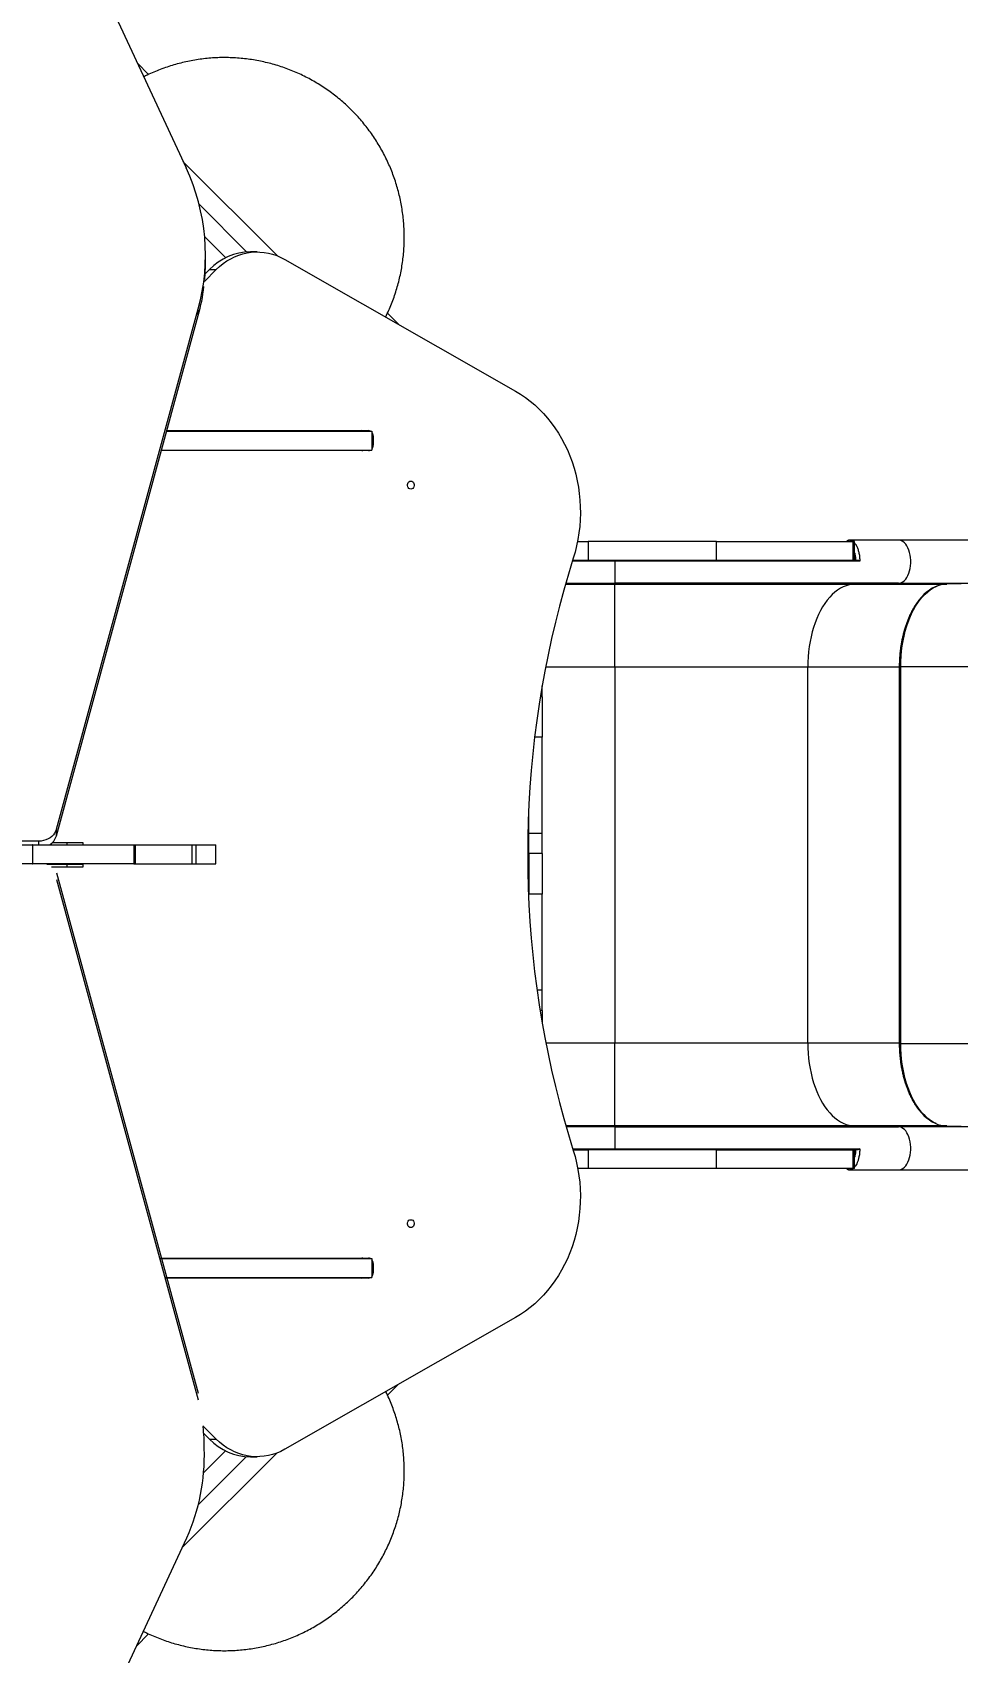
# Model space of a CAD drawing. Header units: millimetres. Extents: x -7083 to 7374, y -8368 to 7509.
# Drawn here: x 2809 to 3839, y -240 to 1563 of the extents above; entities that cross this region are included whole.
import ezdxf

# ---------------------------------------------------------------- set-up
doc = ezdxf.new("R2010")
doc.units = ezdxf.units.MM
for name, color, linetype in [('DIKOM_ОБЪЕКТ', 7, 'Continuous'), ('DIKOM_РАЗМЕР_ЗОНА', 7, 'Continuous'), ('DIKOM_РАЗМЕР_ОБЪЕКТА', 7, 'Continuous')]:
    doc.layers.add(name, color=color, linetype=linetype)
doc.styles.add('style1', font='arial.ttf', dxfattribs={"width": 0.8})
doc.dimstyles.new('1-50', dxfattribs={"dimtxt": 300, "dimasz": 200, "dimexe": 100, "dimexo": 0, "dimgap": 100, "dimtad": 1, "dimtxsty": 'style1', "dimcen": 200, "dimclrd": 7, "dimclre": 7, "dimclrt": 7, "dimadec": 1, "dimazin": 2, "dimtfac": 1, "dimtmove": 0, "dimatfit": 2, "dimfxl": 0, "dimlwd": 25, "dimlwe": 18, "dimarcsym": 0})

# ---------------------------------------------------------------- blocks, each defined once
blk = doc.blocks.new('*D10')
at = {"layer": 'Defpoints', "color": 0, "transparency": 16777216}
for p in [(-5583.4, 648), (4593.5, 648.9), (4593.5, -5902.5)]:
    blk.add_point(p, dxfattribs=at)
at = {"layer": 'DIKOM_РАЗМЕР_ОБЪЕКТА', "color": 7, "lineweight": 18, "transparency": 16777216}
for p, q in [((-5583.4, 648), (-5583.4, -6002.5)), ((4593.5, 648.9), (4593.5, -6002.5))]:
    blk.add_line(p, q, dxfattribs=at)
at = {"layer": 'DIKOM_РАЗМЕР_ОБЪЕКТА', "color": 7, "lineweight": 25, "transparency": 16777216}
blk.add_line((-5383.4, -5902.5), (4393.5, -5902.5), dxfattribs=at)
at = {"layer": 'DIKOM_РАЗМЕР_ОБЪЕКТА', "color": 7, "transparency": 16777216}
for points in [[(-5383.4, -5869.2), (-5383.4, -5935.9), (-5583.4, -5902.5)], [(4393.5, -5869.2), (4393.5, -5935.9), (4593.5, -5902.5)]]:
    blk.add_solid(points, dxfattribs=at)
at = {"layer": 'DIKOM_РАЗМЕР_ОБЪЕКТА', "color": 7, "transparency": 16777216, "insert": (-226.1, -5649.4), "char_height": 300, "attachment_point": 5, "style": 'style1'}
blk.add_mtext('10150', dxfattribs=at)
blk = doc.blocks.new('*D11')
at = {"layer": 'Defpoints', "color": 0, "transparency": 16777216}
for p in [(-321.7, 5509.1), (-348.7, -4811.5), (5568.6, -4811.5)]:
    blk.add_point(p, dxfattribs=at)
at = {"layer": 'DIKOM_РАЗМЕР_ОБЪЕКТА', "color": 7, "lineweight": 18, "transparency": 16777216}
for p, q in [((-321.7, 5509.1), (5668.6, 5509.1)), ((-348.7, -4811.5), (5668.6, -4811.5))]:
    blk.add_line(p, q, dxfattribs=at)
at = {"layer": 'DIKOM_РАЗМЕР_ОБЪЕКТА', "color": 7, "lineweight": 25, "transparency": 16777216}
blk.add_line((5568.6, 5309.1), (5568.6, -4611.5), dxfattribs=at)
at = {"layer": 'DIKOM_РАЗМЕР_ОБЪЕКТА', "color": 7, "transparency": 16777216}
for points in [[(5535.2, 5309.1), (5601.9, 5309.1), (5568.6, 5509.1)], [(5535.2, -4611.5), (5601.9, -4611.5), (5568.6, -4811.5)]]:
    blk.add_solid(points, dxfattribs=at)
at = {"layer": 'DIKOM_РАЗМЕР_ОБЪЕКТА', "color": 7, "transparency": 16777216, "insert": (5315.3, 775.2), "char_height": 300, "attachment_point": 5, "rotation": 90, "style": 'style1'}
blk.add_mtext('10300', dxfattribs=at)
blk = doc.blocks.new('*D12')
at = {"layer": 'Defpoints', "color": 0, "transparency": 16777216}
for p in [(-621.7, 7509.1), (-373.6, -6811.5), (7273.9, -6811.5)]:
    blk.add_point(p, dxfattribs=at)
at = {"layer": 'DIKOM_РАЗМЕР_ЗОНА', "color": 7, "lineweight": 18, "transparency": 16777216}
for p, q in [((-621.7, 7509.1), (7373.9, 7509.1)), ((-373.6, -6811.5), (7373.9, -6811.5))]:
    blk.add_line(p, q, dxfattribs=at)
at = {"layer": 'DIKOM_РАЗМЕР_ЗОНА', "color": 7, "lineweight": 25, "transparency": 16777216}
blk.add_line((7273.9, 7309.1), (7273.9, -6611.5), dxfattribs=at)
at = {"layer": 'DIKOM_РАЗМЕР_ЗОНА', "color": 7, "transparency": 16777216}
for points in [[(7240.6, 7309.1), (7307.2, 7309.1), (7273.9, 7509.1)], [(7240.6, -6611.5), (7307.2, -6611.5), (7273.9, -6811.5)]]:
    blk.add_solid(points, dxfattribs=at)
at = {"layer": 'DIKOM_РАЗМЕР_ЗОНА', "color": 7, "transparency": 16777216, "insert": (7020.6, 1288.3), "char_height": 300, "attachment_point": 5, "rotation": 90, "style": 'style1'}
blk.add_mtext('14300', dxfattribs=at)
blk = doc.blocks.new('*D13')
at = {"layer": 'Defpoints', "color": 0, "transparency": 16777216}
for p in [(6593.5, 996.2), (-7083.4, 648), (6593.5, -8268.3)]:
    blk.add_point(p, dxfattribs=at)
at = {"layer": 'DIKOM_РАЗМЕР_ЗОНА', "color": 7, "lineweight": 18, "transparency": 16777216}
for p, q in [((6593.5, 996.2), (6593.5, -8368.3)), ((-7083.4, 648), (-7083.4, -8368.3))]:
    blk.add_line(p, q, dxfattribs=at)
at = {"layer": 'DIKOM_РАЗМЕР_ЗОНА', "color": 7, "lineweight": 25, "transparency": 16777216}
blk.add_line((-6883.4, -8268.3), (6393.5, -8268.3), dxfattribs=at)
at = {"layer": 'DIKOM_РАЗМЕР_ЗОНА', "color": 7, "transparency": 16777216}
for points in [[(-6883.4, -8235), (-6883.4, -8301.6), (-7083.4, -8268.3)], [(6393.5, -8235), (6393.5, -8301.6), (6593.5, -8268.3)]]:
    blk.add_solid(points, dxfattribs=at)
at = {"layer": 'DIKOM_РАЗМЕР_ЗОНА', "color": 7, "transparency": 16777216, "insert": (322.1, -8015), "char_height": 300, "attachment_point": 5, "style": 'style1'}
blk.add_mtext('13650', dxfattribs=at)

msp = doc.modelspace()

# ---------------------------------------------------------------- linework, layer by layer
at = {"layer": 'DIKOM_ОБЪЕКТ', "color": 7, "linetype": 'Continuous', "lineweight": 15}
for p, q in [((2887.874, 1610.249), (2979.977, 1411.876)), ((2938.37, 1516), (2925.794, 1528.576)), ((2976.581, 1419.19), (3081.795, 1313.975)), ((2994.401, 1371.672), (3047.775, 1318.298)), ((3000.684, 1335.69), (3024.366, 1312.008)), ((3059.035, 1318.416), (3051.535, 1318.416)), ((3000.451, 1285.661), (3013.679, 1298.89)), ((3001.225, 1293.936), (3006.179, 1298.89)), ((3001.629, 1306.98), (3001.644, 1314.48)), ((3006.179, 1298.89), (3013.679, 1298.89)), ((3089.737, 1310.132), (3346.485, 1163.576)), ((2835.649, 668.476), (2993.6, 1247.721)), ((2835.663, 675.976), (2993.615, 1255.221)), ((2993.6, 1247.721), (2993.615, 1255.221)), ((3216.725, 1237.645), (3204.093, 1250.277)), ((2958.488, 1118.956), (3186.842, 1118.956)), ((2958.679, 1119.656), (3182.945, 1119.656)), ((3186.842, 1118.956), (3186.842, 1097.956)), ((3186.842, 1113.656), (3188.141, 1113.656)), ((3186.842, 1103.256), (3188.141, 1103.256)), ((3188.141, 1113.656), (3188.141, 1103.256)), ((3182.945, 1097.256), (2952.571, 1097.256)), ((2952.762, 1097.956), (3186.842, 1097.956)), ((3415.655, 996.19), (3427.439, 996.19)), ((3427.439, 996.19), (3427.439, 975.19)), ((3570.189, 996.19), (3427.439, 996.19)), ((3570.189, 975.19), (3570.189, 996.19)), ((3570.189, 996.19), (3722.049, 996.19)), ((3718.45, 997.69), (3717.885, 997.69)), ((3722.049, 996.19), (3722.049, 975.19)), ((3723.949, 996.19), (3722.049, 996.19)), ((3723.949, 975.19), (3723.949, 996.19)), ((3866.913, 997.69), (3772.711, 997.69)), ((3457.243, 974.212), (3409.852, 974.212)), ((3427.439, 975.19), (3410.16, 975.19)), ((3570.189, 975.19), (3427.439, 975.19)), ((3457.243, 975.19), (3457.243, 974.212)), ((3457.243, 974.212), (3457.243, 949.69)), ((3729.733, 974.212), (3457.243, 974.212)), ((3722.049, 975.19), (3570.189, 975.19)), ((3723.949, 975.19), (3722.049, 975.19)), ((3727.171, 975.19), (3724.284, 975.19)), ((3402.186, 948.689), (3457.243, 948.689)), ((3402.473, 949.69), (3457.243, 949.69)), ((3772.711, 949.69), (3457.243, 949.69)), ((3457.243, 949.69), (3457.243, 948.689)), ((3457.243, 948.689), (3724.53, 948.689)), ((3457.243, 856.19), (3457.243, 948.689)), ((3724.53, 948.689), (3772.711, 949.69)), ((3724.53, 948.689), (3826.576, 948.689)), ((3772.711, 949.69), (3874.756, 949.69)), ((3815.515, 946.541), (3815.7, 946.62)), ((3874.756, 949.69), (3826.576, 948.689)), ((3457.243, 856.19), (3380.052, 856.19)), ((3671.761, 856.19), (3457.243, 856.19)), ((3457.243, 856.19), (3457.243, 438.19)), ((3773.807, 856.19), (3671.761, 856.19)), ((3671.761, 438.19), (3671.761, 856.19)), ((3773.807, 438.19), (3773.807, 856.19)), ((3774.02, 856.19), (3773.807, 856.19)), ((3774.02, 438.19), (3774.02, 856.19)), ((3774.566, 857.189), (3774.036, 857.189)), ((3775.314, 857.189), (3774.566, 857.189)), ((3774.566, 857.189), (3774.566, 437.192)), ((3775.314, 857.189), (3930.613, 857.189)), ((3775.314, 437.192), (3775.314, 857.189)), ((3376.288, 823.402), (3376.288, 835.639)), ((3376.288, 823.385), (3374.237, 823.385)), ((3376.288, 823.402), (3374.24, 823.402)), ((3376.288, 823.385), (3376.288, 823.402)), ((3376.288, 823.385), (3376.288, 778.385)), ((3376.288, 778.385), (3367.925, 778.385)), ((3376.288, 671.318), (3376.288, 778.385)), ((3361.288, 671.318), (3361.288, 697.206)), ((2835.649, 668.476), (2835.663, 675.976)), ((3361.288, 671.318), (3360.437, 671.318)), ((3376.288, 671.318), (3361.288, 671.318)), ((3361.288, 648.818), (3361.288, 671.318)), ((3376.288, 648.818), (3376.288, 671.318)), ((2816.18, 662.645), (1856.687, 663.875)), ((2436.246, 658.456), (2809.115, 658.456)), ((2809.115, 658.456), (2809.115, 637.456)), ((2809.559, 658.456), (2809.115, 658.456)), ((2809.559, 637.456), (2809.559, 658.456)), ((2809.559, 658.456), (2921.728, 658.456)), ((2816.172, 658.456), (2816.18, 662.645)), ((2847.617, 660.956), (2831.137, 660.956)), ((2865.596, 660.956), (2847.617, 660.956)), ((2847.617, 658.456), (2847.617, 660.956)), ((2865.596, 658.456), (2865.596, 660.956)), ((2921.728, 658.456), (2921.728, 637.456)), ((2921.728, 658.456), (2923.2, 658.456)), ((2923.2, 658.456), (2923.2, 637.456)), ((2923.2, 658.456), (2986.369, 658.456)), ((2986.369, 658.456), (2986.369, 637.456)), ((2986.369, 658.456), (2991.023, 658.456)), ((2991.023, 658.456), (2991.023, 637.456)), ((2991.023, 658.456), (3013.192, 658.456)), ((3013.192, 637.456), (3013.192, 658.456)), ((2809.115, 637.456), (2436.246, 637.456)), ((2809.115, 637.456), (2809.559, 637.456)), ((2921.728, 637.456), (2809.559, 637.456)), ((2825.009, 636.956), (2847.617, 636.956)), ((2830.138, 633.956), (2847.617, 633.956)), ((2847.617, 633.956), (2847.617, 636.956)), ((2847.617, 636.956), (2865.597, 636.956)), ((2847.617, 633.956), (2865.597, 633.956)), ((2865.597, 633.956), (2865.597, 636.956)), ((2921.728, 637.456), (2923.2, 637.456)), ((2923.2, 637.456), (2986.369, 637.456)), ((2986.369, 637.456), (2991.023, 637.456)), ((2991.023, 637.456), (3013.192, 637.456)), ((3361.288, 648.818), (3360.19, 648.818)), ((3376.288, 648.818), (3361.288, 648.818)), ((3361.288, 648.818), (3361.288, 603.818)), ((3376.288, 648.818), (3376.288, 603.818)), ((2835.649, 627.437), (2993.6, 48.191)), ((2835.663, 619.937), (2993.615, 40.691)), ((3361.288, 603.818), (3361.072, 603.818)), ((3376.288, 603.818), (3361.288, 603.818)), ((3361.288, 598.707), (3361.288, 603.818)), ((3376.288, 496.697), (3376.288, 603.818)), ((3376.288, 496.697), (3370.61, 496.697)), ((3376.288, 474.197), (3376.288, 496.697)), ((3376.288, 474.197), (3373.969, 474.197)), ((3376.288, 474.197), (3376.288, 460.274)), ((3380.35, 438.19), (3457.243, 438.19)), ((3457.243, 345.692), (3457.243, 438.19)), ((3457.243, 438.19), (3671.761, 438.19)), ((3671.761, 438.19), (3773.807, 438.19)), ((3773.807, 438.19), (3774.02, 438.19)), ((3774.028, 437.192), (3774.566, 437.192)), ((3774.566, 437.192), (3775.314, 437.192)), ((3930.613, 437.192), (3775.314, 437.192)), ((3457.243, 345.692), (3402.627, 345.692)), ((3457.243, 344.69), (3402.916, 344.69)), ((3457.243, 345.692), (3457.243, 344.69)), ((3724.53, 345.692), (3457.243, 345.692)), ((3457.243, 344.69), (3457.243, 320.168)), ((3457.243, 344.69), (3772.711, 344.69)), ((3772.711, 344.69), (3724.53, 345.692)), ((3826.576, 345.692), (3724.53, 345.692)), ((3874.756, 344.69), (3772.711, 344.69)), ((3826.576, 345.692), (3874.756, 344.69)), ((3410.335, 320.168), (3457.243, 320.168)), ((3410.645, 319.19), (3427.439, 319.19)), ((3427.439, 319.19), (3427.439, 298.19)), ((3570.189, 319.19), (3427.439, 319.19)), ((3457.243, 320.168), (3729.733, 320.168)), ((3457.243, 320.168), (3457.243, 319.19)), ((3570.189, 298.19), (3570.189, 319.19)), ((3570.189, 319.19), (3722.049, 319.19)), ((3722.049, 319.19), (3722.049, 298.19)), ((3723.949, 319.19), (3722.049, 319.19)), ((3723.949, 298.19), (3723.949, 319.19)), ((3727.171, 319.19), (3724.284, 319.19)), ((3427.439, 298.19), (3415.946, 298.19)), ((3570.189, 298.19), (3427.439, 298.19)), ((3722.049, 298.19), (3570.189, 298.19)), ((3717.885, 296.69), (3718.45, 296.69)), ((3723.949, 298.19), (3722.049, 298.19)), ((3772.711, 296.69), (3866.913, 296.69)), ((2951.148, 198.656), (3182.945, 198.656)), ((2951.337, 197.956), (3186.842, 197.956)), ((3186.842, 197.956), (3186.842, 176.956)), ((3186.842, 192.656), (3188.141, 192.656)), ((3186.842, 182.256), (3188.141, 182.256)), ((3188.141, 192.656), (3188.141, 182.256)), ((2957.006, 176.956), (3186.842, 176.956)), ((3182.945, 176.256), (2957.195, 176.256)), ((3346.485, 132.337), (3089.737, -14.218)), ((3204.098, 46.108), (3215.637, 57.648)), ((3013.679, -2.976), (2998.805, 11.897)), ((3006.179, -2.976), (2999.683, 3.519)), ((3024.054, -15.94), (2999.49, -40.504)), ((3000.339, -20.519), (3000.324, -13.019)), ((3006.179, -2.976), (3013.679, -2.976)), ((3081.025, -18.366), (2976.215, -123.175)), ((3047.337, -22.355), (2993.477, -76.215)), ((3051.535, -22.502), (3059.035, -22.502)), ((2885.833, -316.599), (2978.423, -118.45)), ((2924.816, -233.174), (2938.375, -219.615))]:
    msp.add_line(p, q, dxfattribs=at)
at = {"layer": 'DIKOM_ОБЪЕКТ', "color": 7, "linetype": 'Continuous', "lineweight": 15, "flags": 128}
for points in [[(3013.679, 1298.89), (3017.397, 1302.356), (3021.314, 1305.519), (3025.409, 1308.362), (3029.665, 1310.872), (3034.061, 1313.037), (3038.575, 1314.848), (3043.187, 1316.295), (3047.874, 1317.371), (3052.614, 1318.071), (3057.385, 1318.393), (3062.163, 1318.334), (3066.927, 1317.895), (3071.653, 1317.078), (3076.319, 1315.886), (3080.903, 1314.326), (3085.383, 1312.405), (3089.737, 1310.132)], [(3346.485, 1163.576), (3352.094, 1160.175), (3357.553, 1156.463), (3362.849, 1152.447), (3367.969, 1148.138), (3372.901, 1143.546), (3377.633, 1138.682), (3382.154, 1133.557), (3386.454, 1128.184), (3390.521, 1122.575), (3394.347, 1116.743), (3397.922, 1110.704), (3401.237, 1104.47), (3404.286, 1098.057), (3407.06, 1091.48), (3409.553, 1084.754), (3411.759, 1077.896), (3413.673, 1070.923), (3415.29, 1063.849), (3416.607, 1056.693), (3417.619, 1049.472), (3418.326, 1042.202), (3418.725, 1034.901), (3418.815, 1027.586), (3418.596, 1020.275), (3418.069, 1012.984), (3417.235, 1005.732), (3416.095, 998.536), (3414.653, 991.413), (3412.912, 984.379), (3410.875, 977.451)], [(3230.144, 1054.556), (3229.07, 1054.735), (3228.084, 1055.255), (3227.264, 1056.075), (3226.678, 1057.128), (3226.372, 1058.33), (3226.372, 1059.582), (3226.678, 1060.784), (3227.264, 1061.838), (3228.084, 1062.658), (3229.07, 1063.178), (3230.144, 1063.356), (3231.217, 1063.178), (3232.204, 1062.658), (3233.023, 1061.838), (3233.61, 1060.784), (3233.915, 1059.582), (3233.915, 1058.33), (3233.61, 1057.128), (3233.023, 1056.075), (3232.204, 1055.255), (3231.217, 1054.735), (3230.144, 1054.556)], [(3772.711, 949.69), (3774.436, 949.879), (3776.134, 950.444), (3777.778, 951.376), (3779.342, 952.659), (3780.802, 954.274), (3782.134, 956.195), (3783.317, 958.392), (3784.333, 960.83), (3785.166, 963.471), (3785.803, 966.274), (3786.233, 969.193), (3786.449, 972.183), (3786.449, 975.197), (3786.233, 978.187), (3785.803, 981.107), (3785.166, 983.909), (3784.333, 986.55), (3783.317, 988.988), (3782.134, 991.185), (3780.802, 993.107), (3779.342, 994.722), (3777.778, 996.005), (3776.134, 996.936), (3774.436, 997.501), (3772.711, 997.69)], [(3410.875, 977.451), (3405.451, 959.845), (3400.325, 942.119), (3395.499, 924.282), (3390.977, 906.339), (3386.759, 888.297), (3382.846, 870.164), (3379.242, 851.945), (3375.946, 833.65), (3372.96, 815.283), (3370.285, 796.852), (3367.923, 778.365), (3365.874, 759.828), (3364.138, 741.248), (3362.718, 722.632), (3361.612, 703.988), (3360.822, 685.323), (3360.348, 666.643), (3360.19, 647.957), (3360.348, 629.27), (3360.822, 610.591), (3361.612, 591.925), (3362.718, 573.281), (3364.138, 554.666), (3365.874, 536.086), (3367.923, 517.549), (3370.285, 499.061), (3372.96, 480.631), (3375.946, 462.264), (3379.242, 443.968), (3382.846, 425.75), (3386.759, 407.617), (3390.977, 389.575), (3395.499, 371.632), (3400.325, 353.794), (3405.451, 336.069), (3410.875, 318.462)], [(3724.53, 948.689), (3721.211, 948.476), (3717.906, 947.902), (3714.627, 946.968), (3711.389, 945.679), (3708.204, 944.038), (3705.083, 942.054), (3702.04, 939.733), (3699.086, 937.084), (3696.233, 934.119), (3693.492, 930.848), (3690.874, 927.284), (3688.389, 923.442), (3686.047, 919.336), (3683.856, 914.982), (3681.826, 910.398), (3679.965, 905.602), (3678.28, 900.612), (3676.776, 895.448), (3675.462, 890.13), (3674.34, 884.679), (3673.417, 879.117), (3672.694, 873.464), (3672.177, 867.744), (3671.865, 861.978), (3671.761, 856.19)], [(3775.314, 857.189), (3775.417, 862.943), (3775.726, 868.676), (3776.241, 874.363), (3776.959, 879.983), (3777.877, 885.514), (3778.991, 890.934), (3780.298, 896.221), (3781.792, 901.356), (3783.468, 906.318), (3785.318, 911.087), (3787.335, 915.646), (3789.513, 919.975), (3791.841, 924.058), (3794.311, 927.88), (3796.913, 931.425), (3799.638, 934.678), (3802.474, 937.629), (3805.41, 940.264), (3808.435, 942.574), (3811.537, 944.549), (3814.704, 946.183), (3815.515, 946.541)], [(3826.576, 948.689), (3823.256, 948.476), (3819.951, 947.902), (3816.673, 946.968), (3813.435, 945.679), (3810.249, 944.038), (3807.129, 942.054), (3804.086, 939.733), (3801.132, 937.084), (3798.279, 934.119), (3795.59, 930.914)], [(3795.59, 930.914), (3795.538, 930.848), (3792.92, 927.284), (3790.435, 923.442), (3788.092, 919.336), (3785.902, 914.982), (3783.872, 910.398), (3782.011, 905.602), (3780.325, 900.612), (3778.822, 895.448), (3777.507, 890.13), (3776.386, 884.679), (3775.462, 879.117), (3774.74, 873.464), (3774.222, 867.744), (3773.911, 861.978), (3773.807, 856.19)], [(3791.591, 924.996), (3791.146, 924.271), (3788.811, 920.175), (3786.626, 915.832), (3784.602, 911.259), (3782.746, 906.474), (3781.066, 901.497), (3779.567, 896.346), (3778.256, 891.041), (3777.138, 885.604), (3776.217, 880.056), (3775.497, 874.418), (3774.981, 868.712), (3774.67, 862.962), (3774.566, 857.189)], [(2835.663, 675.976), (2834.875, 673.76), (2833.752, 671.656), (2832.314, 669.7), (2830.587, 667.929), (2828.603, 666.373), (2826.396, 665.061), (2824.006, 664.016), (2821.476, 663.257), (2818.852, 662.797), (2816.18, 662.645)], [(3671.761, 438.19), (3671.865, 432.402), (3672.177, 426.637), (3672.694, 420.916), (3673.417, 415.264), (3674.34, 409.701), (3675.462, 404.25), (3676.776, 398.932), (3678.28, 393.768), (3679.965, 388.778), (3681.826, 383.982), (3683.856, 379.398), (3686.047, 375.045), (3688.389, 370.939), (3690.874, 367.097), (3693.492, 363.533), (3696.233, 360.262), (3699.086, 357.296), (3702.04, 354.648), (3705.083, 352.326), (3708.204, 350.342), (3711.389, 348.702), (3714.627, 347.412), (3717.906, 346.478), (3721.211, 345.904), (3724.53, 345.692)], [(3773.807, 438.19), (3773.911, 432.402), (3774.222, 426.637), (3774.74, 420.916), (3775.462, 415.264), (3776.386, 409.701), (3777.507, 404.25), (3778.822, 398.932), (3780.325, 393.768), (3782.011, 388.778), (3783.872, 383.982), (3785.902, 379.398), (3788.092, 375.045), (3790.435, 370.939), (3792.3, 368.011)], [(3774.566, 437.192), (3774.67, 431.419), (3774.981, 425.668), (3775.497, 419.963), (3776.217, 414.325), (3777.138, 408.776), (3778.256, 403.339), (3779.567, 398.035), (3781.066, 392.884), (3782.746, 387.906), (3784.602, 383.121), (3786.626, 378.549), (3788.811, 374.205), (3791.146, 370.109), (3792.137, 368.518)], [(3814.589, 348.25), (3811.537, 349.831), (3808.435, 351.806), (3805.41, 354.116), (3802.474, 356.752), (3799.638, 359.702), (3796.913, 362.956), (3794.311, 366.5), (3791.841, 370.322), (3789.513, 374.405), (3787.335, 378.735), (3785.318, 383.293), (3783.468, 388.062), (3781.792, 393.024), (3780.298, 398.159), (3778.991, 403.447), (3777.877, 408.866), (3776.959, 414.397), (3776.241, 420.017), (3775.726, 425.705), (3775.417, 431.437), (3775.314, 437.192)], [(3792.3, 368.011), (3792.92, 367.097), (3795.538, 363.533), (3798.279, 360.262), (3801.132, 357.296), (3804.086, 354.648), (3807.129, 352.326), (3810.249, 350.342), (3813.435, 348.702), (3816.673, 347.412), (3819.951, 346.478), (3823.256, 345.904), (3826.576, 345.692)], [(3772.711, 296.69), (3774.436, 296.879), (3776.134, 297.444), (3777.778, 298.376), (3779.342, 299.659), (3780.802, 301.274), (3782.134, 303.195), (3783.317, 305.392), (3784.333, 307.83), (3785.166, 310.471), (3785.803, 313.274), (3786.233, 316.193), (3786.449, 319.183), (3786.449, 322.197), (3786.233, 325.187), (3785.803, 328.107), (3785.166, 330.909), (3784.333, 333.55), (3783.317, 335.988), (3782.134, 338.185), (3780.802, 340.107), (3779.342, 341.722), (3777.778, 343.005), (3776.134, 343.936), (3774.436, 344.501), (3772.711, 344.69)], [(3410.875, 318.462), (3412.912, 311.535), (3414.653, 304.501), (3416.095, 297.377), (3417.235, 290.181), (3418.069, 282.929), (3418.596, 275.639), (3418.815, 268.328), (3418.725, 261.013), (3418.326, 253.712), (3417.619, 246.442), (3416.607, 239.22), (3415.29, 232.064), (3413.673, 224.991), (3411.759, 218.017), (3409.553, 211.159), (3407.06, 204.434), (3404.286, 197.857), (3401.237, 191.444), (3397.922, 185.21), (3394.347, 179.17), (3390.521, 173.339), (3386.454, 167.73), (3382.154, 162.357), (3377.633, 157.232), (3372.901, 152.367), (3367.969, 147.775), (3362.849, 143.466), (3357.553, 139.451), (3352.094, 135.738), (3346.485, 132.337)], [(3230.144, 232.556), (3229.07, 232.735), (3228.084, 233.255), (3227.264, 234.075), (3226.678, 235.128), (3226.372, 236.33), (3226.372, 237.582), (3226.678, 238.784), (3227.264, 239.838), (3228.084, 240.658), (3229.07, 241.178), (3230.144, 241.356), (3231.217, 241.178), (3232.204, 240.658), (3233.023, 239.838), (3233.61, 238.784), (3233.915, 237.582), (3233.915, 236.33), (3233.61, 235.128), (3233.023, 234.075), (3232.204, 233.255), (3231.217, 232.735), (3230.144, 232.556)], [(3089.737, -14.218), (3085.383, -16.491), (3080.903, -18.413), (3076.319, -19.973), (3071.653, -21.164), (3066.927, -21.981), (3062.163, -22.421), (3057.385, -22.479), (3052.614, -22.158), (3047.874, -21.457), (3043.187, -20.381), (3038.575, -18.934), (3034.061, -17.124), (3029.665, -14.958), (3025.409, -12.448), (3021.314, -9.605), (3017.397, -6.443), (3013.679, -2.976)]]:
    msp.add_lwpolyline(points, dxfattribs=at)
at = {"layer": 'DIKOM_ОБЪЕКТ', "color": 7, "linetype": 'Continuous', "lineweight": 15}
for centre, radius, start, end in [((2773.938, 1315.017), 227.67, 344.772993, 25.178136), ((3052.165, 1254.511), 63.908, 90.564979, 136.018861), ((2776.457, 1307.425), 225.172, 354.966143, 359.886907), ((2773.564, 1307.793), 228.089, 344.729997, 353.02386), ((3175.421, 1114.984), 4.672, 58.228861, 89.70237), ((3182.921, 1114.984), 4.672, 58.228861, 89.70237), ((3181.605, 1113.714), 6.537, 359.49836, 36.750961), ((3181.605, 1103.199), 6.537, 323.249039, 0.50164), ((3175.421, 1101.928), 4.672, 270.29763, 301.771139), ((3182.921, 1101.928), 4.672, 270.29763, 301.771139), ((3221.39, 1058.956), 5.064, 351.128181, 8.871819), ((3717.838, 994.29), 3.4, 90, 146.025524), ((3717.959, 994.752), 2.939, 91.436418, 150.703343), ((3718.524, 994.752), 2.939, 91.436418, 150.703343), ((2818.845, 673.416), 17.515, 301.336868, 343.616122), ((3717.838, 300.09), 3.4, 213.974476, 270), ((3717.948, 299.61), 2.921, 209.093415, 268.766825), ((3718.513, 299.61), 2.921, 209.093415, 268.766825), ((3221.39, 236.956), 5.064, 351.128181, 8.871819), ((3175.421, 193.984), 4.672, 58.228861, 89.70237), ((3182.921, 193.984), 4.672, 58.228861, 89.70237), ((3181.605, 192.714), 6.537, 359.49836, 36.750961), ((3181.605, 182.199), 6.537, 323.249039, 0.50164), ((3175.421, 180.928), 4.672, 270.29763, 301.771139), ((3182.921, 180.928), 4.672, 270.29763, 301.771139), ((2775.03, -13.468), 225.294, 0.114205, 6.143974), ((3052.34, 41.808), 64.316, 224.133311, 269.282849), ((2770.239, -20.443), 230.1, 334.790366, 359.980962)]:
    msp.add_arc(centre, radius, start, end, dxfattribs=at)
for points, knots in [([(3202.05, 1246.022), (3202.396, 1246.699), (3203.946, 1249.735), (3206.415, 1255.269), (3209.443, 1262.613), (3212.156, 1270.083), (3214.576, 1277.653), (3216.692, 1285.314), (3218.503, 1293.054), (3220.005, 1300.859), (3221.195, 1308.719), (3222.073, 1316.62), (3222.635, 1324.549), (3222.883, 1332.495), (3222.814, 1340.445), (3222.43, 1348.385), (3221.73, 1356.304), (3220.716, 1364.19), (3219.39, 1372.028), (3217.754, 1379.808), (3215.809, 1387.517), (3213.56, 1395.142), (3211.01, 1402.672), (3208.162, 1410.095), (3205.022, 1417.399), (3201.594, 1424.572), (3197.884, 1431.603), (3193.897, 1438.482), (3189.64, 1445.196), (3185.12, 1451.737), (3180.343, 1458.092), (3175.318, 1464.253), (3170.052, 1470.209), (3164.553, 1475.951), (3158.83, 1481.47), (3152.893, 1486.757), (3146.75, 1491.805), (3140.412, 1496.604), (3133.888, 1501.148), (3127.188, 1505.429), (3120.324, 1509.44), (3113.306, 1513.175), (3106.144, 1516.629), (3098.852, 1519.795), (3091.439, 1522.669), (3083.918, 1525.246), (3076.3, 1527.523), (3068.598, 1529.494), (3060.823, 1531.159), (3052.989, 1532.513), (3045.107, 1533.554), (3037.189, 1534.282), (3029.249, 1534.695), (3021.299, 1534.791), (3013.351, 1534.572), (3005.418, 1534.037), (2997.513, 1533.187), (2989.647, 1532.024), (2981.833, 1530.549), (2974.084, 1528.764), (2966.412, 1526.673), (2958.829, 1524.278), (2951.345, 1521.587), (2943.979, 1518.586), (2937.814, 1515.837), (2934.164, 1513.979), (2932.876, 1513.323)], [0, 0, 0, 0, 0.00457121, 0.020473, 0.0363787, 0.05228696, 0.06819696, 0.08410819, 0.10002032, 0.1159331, 0.13184639, 0.14776007, 0.16367405, 0.17958827, 0.19550269, 0.21141727, 0.22733199, 0.24324681, 0.25916172, 0.27507672, 0.29099178, 0.3069069, 0.32282207, 0.33873729, 0.35465255, 0.37056784, 0.38648317, 0.40239852, 0.4183139, 0.43422931, 0.45014474, 0.46606019, 0.48197566, 0.49789116, 0.51380668, 0.52972221, 0.54563777, 0.56155335, 0.57746895, 0.59338458, 0.60930023, 0.62521591, 0.64113162, 0.65704735, 0.67296313, 0.68887894, 0.7047948, 0.72071071, 0.73662668, 0.75254271, 0.76845882, 0.78437502, 0.80029134, 0.81620778, 0.83212438, 0.84804117, 0.8639582, 0.87987553, 0.89579324, 0.91171144, 0.92763028, 0.94355, 0.95947091, 0.97539352, 0.99131862, 1, 1, 1, 1]), ([(3772.711, 997.69), (3766.856, 997.69), (3755.151, 997.69), (3737.046, 997.69), (3724.65, 997.69), (3718.45, 997.69)], [0, 0, 0, 0, 0.33341649, 0.66658351, 1, 1, 1, 1]), ([(3718.45, 997.69), (3718.894, 997.654), (3719.758, 997.583), (3721.032, 997.15), (3721.815, 996.509), (3722.204, 996.19)], [0, 0, 0, 0, 0.34666659, 0.67542919, 1, 1, 1, 1]), ([(3723.949, 994.647), (3723.957, 994.638), (3724.204, 994.369), (3724.653, 993.753), (3725.278, 992.824), (3725.836, 991.856), (3726.731, 990.104), (3727.841, 987.288), (3728.896, 983.139), (3729.571, 978.733), (3729.679, 975.707), (3729.733, 974.212)], [0, 0, 0, 0, 0.00230592, 0.07115358, 0.13624098, 0.19756789, 0.25513407, 0.44762784, 0.63593725, 0.82006154, 1, 1, 1, 1]), ([(3723.949, 983.379), (3724.022, 983.125), (3724.414, 981.785), (3724.849, 979.017), (3725.012, 976.47), (3725.094, 975.19)], [0, 0, 0, 0, 0.10380206, 0.54964348, 1, 1, 1, 1]), ([(3723.949, 981.612), (3724.107, 980.724), (3724.477, 978.657), (3724.56, 976.449), (3724.607, 975.19)], [0, 0, 0, 0, 0.42977754, 1, 1, 1, 1]), ([(3723.949, 980.455), (3723.994, 980.234), (3724.185, 979.303), (3724.345, 977.448), (3724.404, 975.831), (3724.435, 974.991)], [0, 0, 0, 0, 0.13009073, 0.54785712, 1, 1, 1, 1]), ([(3729.733, 974.212), (3729.345, 974.439), (3728.741, 974.791), (3727.837, 975.13), (3727.377, 975.172), (3727.171, 975.19)], [0, 0, 0, 0, 0.49949205, 0.77622879, 1, 1, 1, 1]), ([(3489.733, 949.512), (3489.684, 949.506), (3489.584, 949.494), (3488.808, 949.477), (3487.666, 949.464), (3486.239, 949.457), (3484.702, 949.455), (3483.224, 949.459), (3481.973, 949.469), (3481.089, 949.483), (3480.768, 949.497), (3480.707, 949.511), (3480.906, 949.525), (3481.652, 949.541), (3482.803, 949.554), (3484.227, 949.562), (3485.765, 949.564), (3487.242, 949.559), (3488.495, 949.55), (3489.375, 949.535), (3489.707, 949.522), (3489.728, 949.514), (3489.733, 949.512)], [0, 0, 0, 0, 0.05369126, 0.10738257, 0.16107241, 0.21475873, 0.26844145, 0.32212212, 0.37580321, 0.42948699, 0.48317452, 0.50000013, 0.55369132, 0.60738257, 0.66107229, 0.71475851, 0.76844126, 0.82212205, 0.87580324, 0.929487, 0.98317442, 1, 1, 1, 1]), ([(3591.126, 949.522), (3591.076, 949.516), (3590.977, 949.504), (3590.201, 949.486), (3589.059, 949.471), (3587.632, 949.46), (3586.095, 949.455), (3584.617, 949.456), (3583.366, 949.462), (3582.482, 949.475), (3582.161, 949.487), (3582.1, 949.5), (3582.298, 949.514), (3583.045, 949.532), (3584.195, 949.547), (3585.62, 949.558), (3587.158, 949.563), (3588.635, 949.563), (3589.887, 949.556), (3590.767, 949.544), (3591.1, 949.532), (3591.121, 949.524), (3591.126, 949.522)], [0, 0, 0, 0, 0.0536917, 0.1073834, 0.16107461, 0.21476305, 0.26844773, 0.3221293, 0.37580984, 0.42949186, 0.48317722, 0.50000012, 0.55369181, 0.60738351, 0.66107463, 0.71476295, 0.76844758, 0.82212924, 0.8758099, 0.92949197, 0.98317727, 1, 1, 1, 1]), ([(3687.765, 949.532), (3687.715, 949.526), (3687.615, 949.515), (3686.84, 949.496), (3685.697, 949.48), (3684.271, 949.466), (3682.733, 949.457), (3681.255, 949.454), (3680.004, 949.458), (3679.12, 949.467), (3678.799, 949.478), (3678.738, 949.49), (3678.937, 949.504), (3679.684, 949.522), (3680.834, 949.539), (3682.258, 949.552), (3683.796, 949.561), (3685.274, 949.564), (3686.526, 949.56), (3687.406, 949.551), (3687.738, 949.541), (3687.76, 949.534), (3687.765, 949.532)], [0, 0, 0, 0, 0.05369133, 0.10738263, 0.16107447, 0.21476471, 0.26845156, 0.32213473, 0.37581555, 0.42949644, 0.48317975, 0.5000001, 0.55369149, 0.60738285, 0.66107466, 0.71476479, 0.76845154, 0.82213471, 0.87581565, 0.92949664, 0.98317996, 1, 1, 1, 1]), ([(3774.02, 856.19), (3774.036, 857.99), (3774.059, 860.536), (3774.216, 864.306), (3774.406, 867.552), (3774.724, 871.406), (3775.159, 875.428), (3775.723, 879.603), (3776.422, 883.859), (3777.256, 888.15), (3778.228, 892.436), (3779.337, 896.688), (3780.579, 900.878), (3781.954, 904.983), (3783.457, 908.984), (3785.084, 912.861), (3786.831, 916.6), (3788.694, 920.185), (3790.664, 923.607), (3792.745, 926.836), (3794.467, 929.3), (3795.523, 930.61), (3795.822, 930.981)], [0, 0, 0, 0, 0.06195599, 0.08761111, 0.13010084, 0.17424912, 0.2215988, 0.27096956, 0.32188038, 0.37394778, 0.42689971, 0.48053548, 0.53470477, 0.58929338, 0.64421377, 0.69939866, 0.75479678, 0.81037002, 0.86609168, 0.92194545, 0.97792505, 1, 1, 1, 1]), ([(3792.644, 367.782), (3792.293, 368.295), (3791.202, 369.89), (3789.484, 372.79), (3787.49, 376.458), (3785.621, 380.321), (3783.875, 384.35), (3782.26, 388.537), (3780.779, 392.866), (3779.437, 397.321), (3778.239, 401.883), (3777.189, 406.531), (3776.291, 411.235), (3775.547, 415.95), (3774.965, 420.583), (3774.551, 424.904), (3774.288, 428.681), (3774.121, 432.17), (3774.034, 435.257), (3774.024, 437.326), (3774.02, 438.19)], [0, 0, 0, 0, 0.02997951, 0.09322018, 0.1564297, 0.21960302, 0.28273075, 0.34579794, 0.4087819, 0.4716482, 0.53434299, 0.59677775, 0.65879594, 0.72009121, 0.77996965, 0.83644645, 0.88420369, 0.9224955, 0.96760678, 1, 1, 1, 1]), ([(3489.733, 344.868), (3489.684, 344.862), (3489.584, 344.85), (3488.808, 344.835), (3487.666, 344.823), (3486.239, 344.817), (3484.702, 344.817), (3483.224, 344.823), (3481.973, 344.835), (3481.089, 344.85), (3480.768, 344.864), (3480.707, 344.878), (3480.906, 344.892), (3481.652, 344.907), (3482.803, 344.919), (3484.227, 344.925), (3485.765, 344.925), (3487.242, 344.919), (3488.494, 344.907), (3489.375, 344.892), (3489.707, 344.878), (3489.728, 344.87), (3489.733, 344.868)], [0, 0, 0, 0, 0.05369061, 0.10738129, 0.16107003, 0.21475509, 0.26843701, 0.32211766, 0.37579944, 0.42948429, 0.48317282, 0.49999987, 0.55369058, 0.60738135, 0.66107021, 0.71475533, 0.76843719, 0.82211771, 0.87579942, 0.92948433, 0.98317298, 1, 1, 1, 1]), ([(3591.126, 344.858), (3591.076, 344.852), (3590.977, 344.841), (3590.201, 344.828), (3589.059, 344.819), (3587.632, 344.817), (3586.095, 344.82), (3584.617, 344.829), (3583.366, 344.843), (3582.482, 344.86), (3582.161, 344.874), (3582.1, 344.888), (3582.298, 344.901), (3583.045, 344.915), (3584.195, 344.923), (3585.62, 344.926), (3587.157, 344.922), (3588.635, 344.913), (3589.887, 344.899), (3590.767, 344.882), (3591.099, 344.868), (3591.121, 344.86), (3591.126, 344.858)], [0, 0, 0, 0, 0.05368908, 0.10737825, 0.16106492, 0.21474803, 0.26842894, 0.32210994, 0.3757933, 0.42948027, 0.48317055, 0.49999988, 0.55368908, 0.60737837, 0.66106514, 0.71474824, 0.76842903, 0.82210993, 0.87579328, 0.92948036, 0.98317075, 1, 1, 1, 1]), ([(3687.765, 344.848), (3687.715, 344.843), (3687.615, 344.833), (3686.84, 344.822), (3685.697, 344.817), (3684.271, 344.818), (3682.734, 344.825), (3681.256, 344.837), (3680.005, 344.853), (3679.121, 344.871), (3678.799, 344.885), (3678.738, 344.898), (3678.937, 344.909), (3679.684, 344.92), (3680.834, 344.926), (3682.258, 344.925), (3683.796, 344.918), (3685.273, 344.906), (3686.526, 344.889), (3687.406, 344.871), (3687.738, 344.857), (3687.76, 344.85), (3687.765, 344.848)], [0, 0, 0, 0, 0.05368714, 0.10737438, 0.16105894, 0.21474055, 0.2684212, 0.32210331, 0.37578866, 0.42947765, 0.4831691, 0.49999991, 0.55368714, 0.60737449, 0.66105909, 0.71474062, 0.76842115, 0.82210321, 0.87578863, 0.92947774, 0.98316925, 1, 1, 1, 1]), ([(3729.733, 320.168), (3729.679, 318.674), (3729.572, 315.65), (3729.033, 312.149), (3728.479, 309.632), (3728.04, 307.993), (3727.538, 306.419), (3726.974, 304.92), (3726.152, 303.081), (3725.172, 301.251), (3724.301, 300.247), (3723.949, 299.841)], [0, 0, 0, 0, 0.18017628, 0.36453882, 0.43955513, 0.51524378, 0.59160475, 0.66863806, 0.7463437, 0.89755237, 1, 1, 1, 1]), ([(3724.435, 319.389), (3724.398, 318.296), (3724.335, 316.381), (3724.064, 314.558), (3723.949, 313.776)], [0, 0, 0, 0, 0.57101006, 1, 1, 1, 1]), ([(3725.094, 319.19), (3725.012, 317.91), (3724.849, 315.363), (3724.414, 312.595), (3724.022, 311.255), (3723.949, 311.002)], [0, 0, 0, 0, 0.45035652, 0.89619794, 1, 1, 1, 1]), ([(3723.949, 312.769), (3724.107, 313.657), (3724.477, 315.723), (3724.56, 317.931), (3724.607, 319.19)], [0, 0, 0, 0, 0.42977754, 1, 1, 1, 1]), ([(3729.733, 320.168), (3729.345, 319.942), (3728.741, 319.59), (3727.837, 319.251), (3727.377, 319.209), (3727.171, 319.19)], [0, 0, 0, 0, 0.49949038, 0.77623331, 1, 1, 1, 1]), ([(3722.203, 298.19), (3721.815, 297.872), (3721.032, 297.231), (3719.759, 296.797), (3718.894, 296.726), (3718.45, 296.69)], [0, 0, 0, 0, 0.32411839, 0.65310089, 1, 1, 1, 1]), ([(3718.45, 296.69), (3724.65, 296.69), (3737.046, 296.69), (3755.151, 296.69), (3766.856, 296.69), (3772.711, 296.69)], [0, 0, 0, 0, 0.33341649, 0.66658351, 1, 1, 1, 1]), ([(2932.491, -216.748), (2933.71, -217.373), (2937.283, -219.207), (2943.365, -221.941), (2950.712, -224.963), (2958.181, -227.678), (2965.751, -230.097), (2973.412, -232.214), (2981.152, -234.024), (2988.958, -235.526), (2996.817, -236.717), (3004.718, -237.594), (3012.648, -238.157), (3020.593, -238.404), (3028.543, -238.335), (3036.484, -237.951), (3044.403, -237.252), (3052.288, -236.238), (3060.126, -234.912), (3067.906, -233.275), (3075.615, -231.331), (3083.24, -229.082), (3090.77, -226.531), (3098.193, -223.684), (3105.497, -220.543), (3112.67, -217.116), (3119.702, -213.405), (3126.58, -209.419), (3133.295, -205.162), (3139.835, -200.641), (3146.19, -195.865), (3152.351, -190.839), (3158.307, -185.573), (3164.049, -180.074), (3169.568, -174.352), (3174.856, -168.414), (3179.903, -162.272), (3184.702, -155.933), (3189.246, -149.409), (3193.527, -142.71), (3197.538, -135.845), (3201.273, -128.827), (3204.727, -121.666), (3207.893, -114.373), (3210.767, -106.96), (3213.344, -99.439), (3215.621, -91.821), (3217.593, -84.119), (3219.257, -76.345), (3220.611, -68.51), (3221.653, -60.628), (3222.38, -52.711), (3222.793, -44.771), (3222.889, -36.82), (3222.67, -28.873), (3222.135, -20.94), (3221.285, -13.034), (3220.122, -5.168), (3218.647, 2.645), (3216.862, 10.394), (3214.772, 18.066), (3212.376, 25.649), (3209.686, 33.134), (3206.68, 40.497), (3204.191, 46.121), (3202.61, 49.24), (3202.228, 49.994)], [0, 0, 0, 0, 0.00822539, 0.02412639, 0.0400313, 0.05593878, 0.07184799, 0.08775844, 0.10366977, 0.11958177, 0.13549427, 0.15140716, 0.16732036, 0.18323379, 0.19914743, 0.21506122, 0.23097514, 0.24688918, 0.26280331, 0.27871752, 0.29463179, 0.31054612, 0.32646051, 0.34237494, 0.35828941, 0.37420391, 0.39011845, 0.40603302, 0.42194761, 0.43786223, 0.45377687, 0.46969154, 0.48560623, 0.50152093, 0.51743566, 0.53335041, 0.54926518, 0.56517998, 0.58109479, 0.59700963, 0.61292449, 0.62883938, 0.6447543, 0.66066926, 0.67658424, 0.69249927, 0.70841434, 0.72432946, 0.74024464, 0.75615989, 0.77207521, 0.78799063, 0.80390615, 0.81982181, 0.83573762, 0.85165362, 0.86756987, 0.88348641, 0.89940333, 0.91532074, 0.9312388, 0.94715773, 0.96307786, 0.97899968, 0.99492398, 1, 1, 1, 1])]:
    msp.add_open_spline(points, degree=3, knots=knots, dxfattribs=at)

# ---------------------------------------------------------------- dimensions: what is measured, and where the dimension line sits
at = {"layer": 'DIKOM_РАЗМЕР_ЗОНА'}
dim = msp.add_linear_dim(base=(7273.891, -6811.526), p1=(-621.712, 7509.064), p2=(-373.605, -6811.526), angle=90, text='14300', dimstyle='1-50', dxfattribs=at)
dim.commit()
dim.dimension.update_dxf_attribs({"geometry": '*D12', "text_midpoint": (7273.891, 1288.251), "dimtype": 160})
dim = msp.add_linear_dim(base=(6593.528, -8268.308), p1=(-7083.425, 647.956), p2=(6593.528, 996.237), text='13650', dimstyle='1-50', dxfattribs=at)
dim.commit()
dim.dimension.update_dxf_attribs({"geometry": '*D13', "text_midpoint": (322.101, -8268.308), "dimtype": 160})
at = {"layer": 'DIKOM_РАЗМЕР_ОБЪЕКТА'}
dim = msp.add_linear_dim(base=(5568.58, -4811.525), p1=(-321.712, 5509.064), p2=(-348.712, -4811.525), angle=90, text='10300', dimstyle='1-50', dxfattribs=at)
dim.commit()
dim.dimension.update_dxf_attribs({"geometry": '*D11', "text_midpoint": (5568.58, 775.227), "dimtype": 160})
dim = msp.add_linear_dim(base=(4593.55, -5902.538), p1=(-5583.425, 647.956), p2=(4593.55, 648.921), text='10150', dimstyle='1-50', dxfattribs=at)
dim.commit()
dim.dimension.update_dxf_attribs({"geometry": '*D10', "text_midpoint": (-226.127, -5902.538), "dimtype": 160})

doc.saveas('drawing.dxf')
